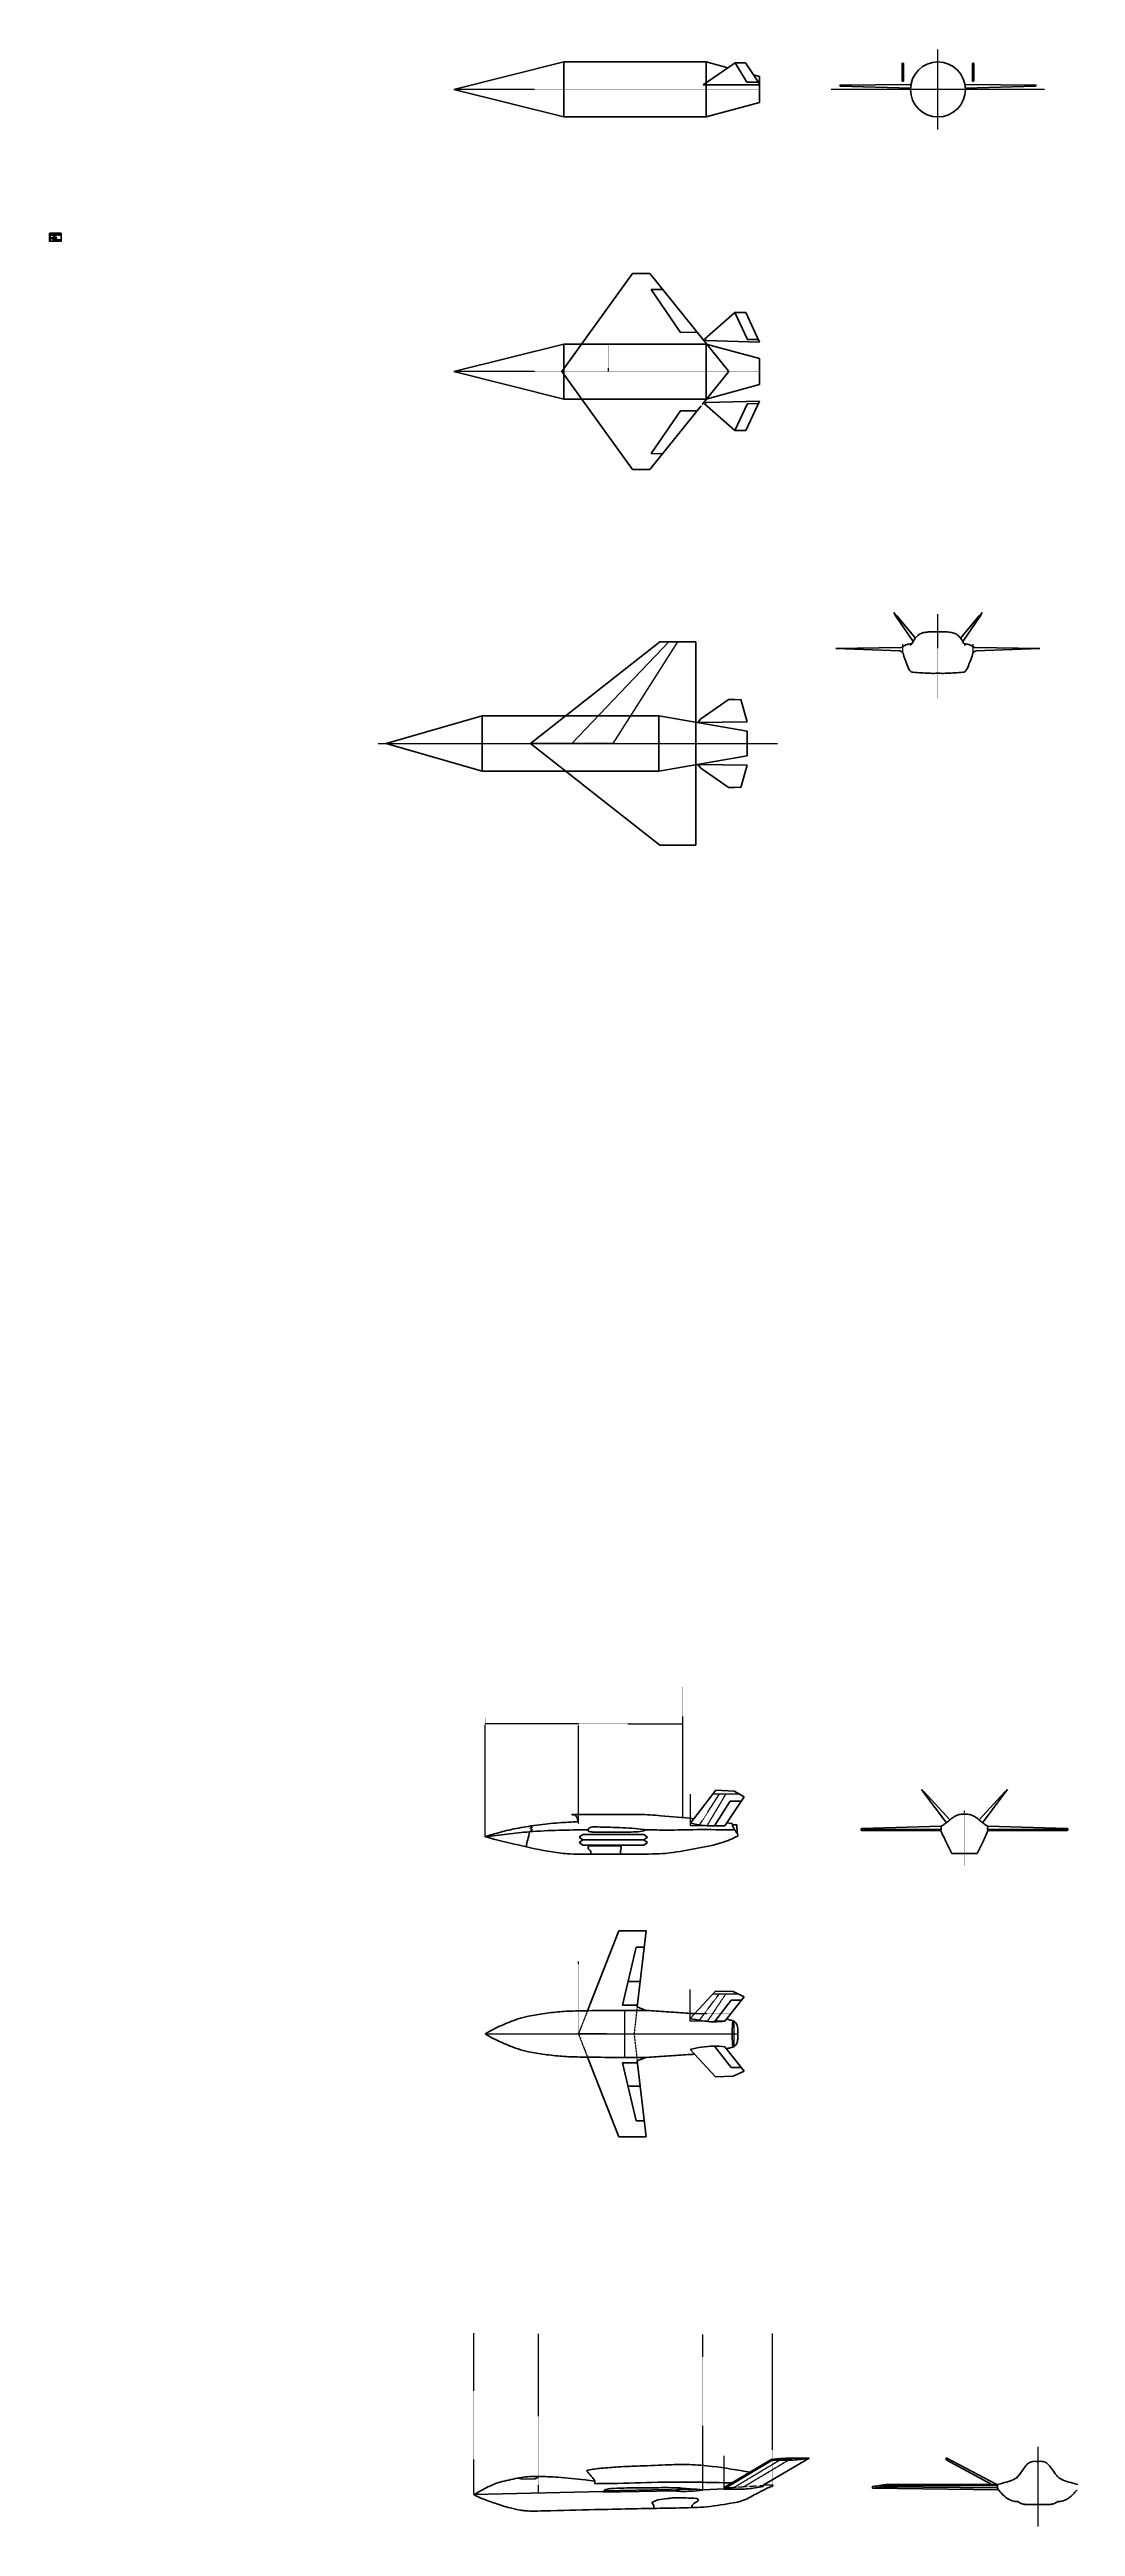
# Model space of a CAD drawing. Header units: millimetres. Extents: x -985956116104 to 1932156, y -552630487266 to 633586.
# Drawn here: x 24294 to 61228, y -126048 to -36870 of the extents above; entities that cross this region are included whole.
import ezdxf
from ezdxf.enums import TextEntityAlignment as Align

# ---------------------------------------------------------------- set-up
doc = ezdxf.new("R2010")
doc.units = ezdxf.units.MM
doc.linetypes.add('CENTER', pattern=[2, 1.25, -0.25, 0.25, -0.25])
doc.linetypes.add('DASHED', pattern=[0.75, 0.5, -0.25])
for name, color, linetype, lineweight in [('_axes (Оси)', 6, 'CENTER', 30), ('_basic (Основной)', 4, 'Continuous', 60), ('_contour (Тонкий)', 7, 'Continuous', 30), ('_invisible (Невидимый)', 1, 'DASHED', 30), ('_remote (Тонкий)', 9, 'Continuous', 30), ('_text (Надписи)', 2, 'Continuous', 30)]:
    doc.layers.add(name, color=color, linetype=linetype, lineweight=lineweight)
doc.styles.add('ESKD', font='eskd.shx', dxfattribs={"oblique": 15, "height": 5})

msp = doc.modelspace()

# ---------------------------------------------------------------- linework, layer by layer
at = {"layer": '_axes (Оси)', "transparency": 33554687}
for p, q in [((56277.082, -39743.626), (56277.082, -36870.034)), ((49848.755, -38306.83), (38848.676, -38306.83)), ((60115.726, -38306.83), (52438.438, -38306.83)), ((24323.767, -43547.437), (24543.894, -43547.437)), ((24323.767, -43665.055), (24543.768, -43665.055)), ((24629.265, -43565.811), (24629.265, -43508.339)), ((45370.939, -47474.304), (43446.279, -47474.304)), ((44408.609, -47474.304), (44408.609, -48464.304)), ((49848.755, -48464.304), (38848.676, -48464.304)), ((56277.082, -60240.82), (56277.082, -57201.162)), ((36124.394, -61855.019), (50497.765, -61855.019)), ((57232.197, -102247.041), (57232.197, -100287.173)), ((39976.474, -108315.34), (49076.474, -108315.34)), ((59868.286, -123178.759), (59868.286, -126048.245))]:
    msp.add_line(p, q, dxfattribs=at)
at = {"layer": '_basic (Основной)', "transparency": 33554687}
for p, q in [((38848.676, -38306.83), (42809.407, -37316.83)), ((42809.407, -37316.83), (42809.407, -39296.83)), ((42809.407, -37316.83), (47932.472, -37316.83)), ((48977.773, -37344.327), (47830.19, -38136.52)), ((47932.472, -37316.83), (47932.472, -39296.83)), ((47932.472, -37316.83), (48711.984, -37527.805)), ((49350.931, -37344.327), (48977.773, -37344.327)), ((49399.412, -38043.296), (48977.773, -37344.327)), ((49855.028, -38108.681), (49350.931, -37344.327)), ((54990.773, -37386.117), (55015.001, -37343.169)), ((54990.773, -38012.318), (54990.773, -37386.117)), ((55037.227, -37385.813), (55015.001, -37343.169)), ((55037.227, -38012.318), (55037.227, -37385.813)), ((57516.937, -37385.813), (57539.163, -37343.169)), ((57516.937, -38012.318), (57516.937, -37385.813)), ((57563.392, -37386.117), (57539.163, -37343.169)), ((57563.392, -38012.318), (57563.392, -37386.117)), ((38848.676, -38306.83), (42809.407, -39296.83)), ((47830.19, -38136.52), (49868.244, -38138.643)), ((49811.906, -38043.296), (49399.412, -38043.296)), ((49637.058, -37778.177), (49848.755, -37835.473)), ((49848.755, -37835.473), (49848.755, -38778.187)), ((55303.051, -38129.735), (52741.31, -38158.649)), ((52741.31, -38158.649), (52761.693, -38193.818)), ((52761.693, -38193.818), (55288.03, -38263.522)), ((54990.773, -38012.318), (55037.227, -38012.318)), ((57251.881, -38134.007), (59812.854, -38158.649)), ((59792.471, -38193.818), (57266.091, -38262.538)), ((57563.392, -38012.318), (57516.937, -38012.318)), ((59812.854, -38158.649), (59792.471, -38193.818)), ((47932.472, -39296.83), (49848.755, -38778.187)), ((42809.407, -39296.83), (47932.472, -39296.83)), ((24301.885, -43486.349), (24313.885, -43486.349)), ((24301.885, -43606.349), (24301.885, -43486.349)), ((24301.885, -43546.349), (24313.885, -43546.349)), ((24301.885, -43606.349), (24313.885, -43606.349)), ((24313.885, -43628.349), (24301.885, -43628.349)), ((24301.885, -43773.349), (24301.885, -43628.349)), ((24301.885, -43663.349), (24313.885, -43663.349)), ((24313.885, -43688.349), (24301.885, -43688.349)), ((24306.885, -43628.349), (24306.885, -43773.349)), ((24307.885, -43486.349), (24307.885, -43606.349)), ((24313.885, -43773.349), (24313.885, -43486.349)), ((24313.885, -43486.349), (24708.885, -43486.349)), ((24313.885, -43500.349), (24383.885, -43500.349)), ((24357.662, -43655.222), (24357.774, -43659.609)), ((24357.662, -43674.889), (24357.774, -43670.501)), ((24357.685, -43535.011), (24357.836, -43539.982)), ((24367.529, -43546.483), (24364.688, -43549.745)), ((24367.553, -43552.986), (24364.688, -43549.745)), ((24384.551, -43546.357), (24367.529, -43546.483)), ((24384.575, -43552.986), (24367.553, -43552.986)), ((24383.885, -43500.349), (24383.885, -43486.349)), ((24384.551, -43546.357), (24387.168, -43549.661)), ((24384.575, -43552.986), (24387.168, -43549.661)), ((24396.438, -43642.591), (24399.212, -43648.218)), ((24396.438, -43687.52), (24399.212, -43681.893)), ((24398.949, -43540.485), (24396.603, -43543.452)), ((24396.603, -43543.452), (24405.096, -43556.487)), ((24417.96, -43544.207), (24396.603, -43543.452)), ((24400.162, -43527.453), (24401.436, -43526.672)), ((24401.475, -43527.971), (24400.162, -43527.453)), ((24402.343, -43658.763), (24400.382, -43659.89)), ((24402.343, -43661.016), (24400.382, -43659.89)), ((24402.343, -43661.016), (24400.382, -43662.143)), ((24402.343, -43663.27), (24400.382, -43662.143)), ((24402.343, -43663.27), (24400.382, -43664.396)), ((24401.529, -43665.055), (24400.382, -43664.396)), ((24401.529, -43665.055), (24400.382, -43665.715)), ((24402.343, -43666.841), (24400.382, -43665.715)), ((24402.343, -43666.841), (24400.382, -43667.968)), ((24402.343, -43669.094), (24400.382, -43667.968)), ((24402.343, -43669.094), (24400.382, -43670.221)), ((24402.343, -43671.348), (24400.382, -43670.221)), ((24423.538, -43658.763), (24402.343, -43658.763)), ((24423.538, -43671.348), (24402.343, -43671.348)), ((24417.541, -43639.994), (24501.877, -43640.389)), ((24417.541, -43690.116), (24501.877, -43689.722)), ((24420.643, -43638.424), (24452.311, -43594.493)), ((24420.643, -43691.687), (24452.311, -43735.618)), ((24425.225, -43526.594), (24423.059, -43526.001)), ((24423.169, -43527.181), (24425.225, -43526.594)), ((24423.538, -43658.763), (24425.499, -43659.89)), ((24423.538, -43661.016), (24425.499, -43659.89)), ((24423.538, -43661.016), (24425.499, -43662.143)), ((24423.538, -43663.27), (24425.499, -43662.143)), ((24423.538, -43663.27), (24425.499, -43664.396)), ((24423.538, -43666.841), (24425.499, -43665.715)), ((24423.538, -43666.841), (24425.499, -43667.968)), ((24423.538, -43669.094), (24425.499, -43667.968)), ((24423.538, -43669.094), (24425.499, -43670.221)), ((24423.538, -43671.348), (24425.499, -43670.221)), ((24424.352, -43665.055), (24425.499, -43664.396)), ((24424.352, -43665.055), (24425.499, -43665.715)), ((24452.311, -43594.493), (24464.952, -43594.493)), ((24464.952, -43594.493), (24501.877, -43640.389)), ((24464.952, -43735.618), (24501.877, -43689.722)), ((24465.898, -43606.021), (24474.142, -43605.916)), ((24486.948, -43636.828), (24465.898, -43606.021)), ((24486.948, -43693.283), (24465.898, -43724.089)), ((24481.559, -43665.055), (24483.294, -43663.07)), ((24481.559, -43665.055), (24483.294, -43667.041)), ((24481.561, -43657.378), (24483.294, -43655.481)), ((24481.561, -43657.378), (24483.294, -43659.276)), ((24481.561, -43661.173), (24483.294, -43659.276)), ((24481.561, -43661.173), (24483.294, -43663.07)), ((24481.561, -43668.938), (24483.294, -43667.041)), ((24481.561, -43668.938), (24483.294, -43670.835)), ((24481.561, -43672.733), (24483.294, -43670.835)), ((24481.561, -43672.733), (24483.294, -43674.63)), ((24481.577, -43529.115), (24483.147, -43528.048)), ((24483.044, -43530.385), (24481.577, -43529.115)), ((24483.147, -43528.048), (24481.602, -43527.176)), ((24504.381, -43655.481), (24483.294, -43655.481)), ((24504.381, -43674.63), (24483.294, -43674.63)), ((24486.948, -43636.828), (24498.907, -43636.697)), ((24486.948, -43693.283), (24498.907, -43693.414)), ((24493.838, -43655.481), (24493.838, -43665.055)), ((24493.838, -43674.63), (24493.838, -43665.055)), ((24526.349, -43528.187), (24503.397, -43544.031)), ((24503.397, -43544.031), (24544.158, -43544.074)), ((24504.076, -43533.214), (24506.026, -43532.417)), ((24504.254, -43641.774), (24526.2, -43622.608)), ((24504.254, -43688.336), (24526.2, -43707.503)), ((24504.345, -43530.778), (24505.487, -43530.338)), ((24506.026, -43532.417), (24504.345, -43530.778)), ((24506.114, -43657.378), (24504.381, -43655.481)), ((24506.114, -43657.378), (24504.381, -43659.276)), ((24506.114, -43661.173), (24504.381, -43659.276)), ((24506.114, -43661.173), (24504.381, -43663.07)), ((24506.116, -43665.055), (24504.381, -43663.07)), ((24506.116, -43665.055), (24504.381, -43667.041)), ((24506.114, -43668.938), (24504.381, -43667.041)), ((24506.114, -43668.938), (24504.381, -43670.835)), ((24506.114, -43672.733), (24504.381, -43670.835)), ((24506.114, -43672.733), (24504.381, -43674.63)), ((24505.443, -43642.693), (24543.768, -43643.832)), ((24505.443, -43687.418), (24543.768, -43686.279)), ((24519.672, -43655.628), (24514.963, -43665.055)), ((24519.672, -43674.483), (24514.963, -43665.055)), ((24543.768, -43655.628), (24519.672, -43655.628)), ((24543.768, -43674.483), (24519.672, -43674.483)), ((24526.2, -43622.608), (24533.909, -43622.608)), ((24526.2, -43622.608), (24535.283, -43642.05)), ((24526.2, -43707.503), (24535.283, -43688.061)), ((24533.812, -43528.187), (24526.349, -43528.187)), ((24534.782, -43542.167), (24526.349, -43528.187)), ((24543.894, -43543.474), (24533.812, -43528.187)), ((24533.909, -43622.608), (24543.768, -43643.832)), ((24533.909, -43707.503), (24543.768, -43686.279)), ((24543.031, -43542.167), (24534.782, -43542.167)), ((24535.283, -43642.05), (24542.869, -43641.896)), ((24535.283, -43688.061), (24542.869, -43688.215)), ((24543.768, -43655.628), (24539.516, -43665.055)), ((24543.768, -43674.483), (24539.516, -43665.055)), ((24543.031, -43542.167), (24543.031, -43542.167)), ((24543.768, -43643.832), (24543.768, -43655.628)), ((24543.768, -43686.279), (24543.768, -43674.483)), ((24604.148, -43540.422), (24558.55, -43540.937)), ((24558.957, -43541.641), (24602.759, -43542.867)), ((24586.915, -43524.279), (24587.543, -43525.271)), ((24586.915, -43524.279), (24588.095, -43524.813)), ((24587.543, -43525.271), (24603.539, -43538.011)), ((24588.095, -43524.813), (24605.7, -43537.351)), ((24604.148, -43540.422), (24602.759, -43542.867)), ((24604.697, -43540.02), (24604.148, -43540.422)), ((24606.866, -43540.02), (24604.697, -43540.02)), ((24606.866, -43540.02), (24612.122, -43537.164)), ((24606.866, -43540.02), (24611.008, -43552.002)), ((24611.008, -43552.002), (24609.843, -43553.29)), ((24611.008, -43552.002), (24614.817, -43552.309)), ((24611.981, -43554.231), (24629.265, -43554.231)), ((24612.122, -43537.164), (24615.227, -43552.272)), ((24646.55, -43554.231), (24629.265, -43554.231)), ((24646.408, -43537.164), (24643.303, -43552.272)), ((24647.522, -43552.002), (24643.713, -43552.309)), ((24651.664, -43540.02), (24646.408, -43537.164)), ((24651.664, -43540.02), (24647.522, -43552.002)), ((24647.522, -43552.002), (24648.687, -43553.29)), ((24651.664, -43540.02), (24653.833, -43540.02)), ((24670.435, -43524.813), (24652.83, -43537.351)), ((24653.833, -43540.02), (24654.382, -43540.422)), ((24654.382, -43540.422), (24699.981, -43540.937)), ((24654.382, -43540.422), (24655.771, -43542.867)), ((24670.988, -43525.271), (24654.991, -43538.011)), ((24699.573, -43541.641), (24655.771, -43542.867)), ((24671.615, -43524.279), (24670.435, -43524.813)), ((24671.615, -43524.279), (24670.988, -43525.271)), ((24708.885, -43486.349), (24708.885, -43773.349)), ((24301.885, -43713.349), (24313.885, -43713.349)), ((24313.885, -43748.349), (24301.885, -43748.349)), ((24301.885, -43773.349), (24313.885, -43773.349)), ((24708.885, -43773.349), (24313.885, -43773.349)), ((24452.311, -43735.618), (24464.952, -43735.618)), ((24465.898, -43724.089), (24474.142, -43724.195)), ((24526.2, -43707.503), (24533.909, -43707.503)), ((24588.885, -43773.349), (24588.885, -43718.349)), ((43692.506, -47132.725), (45275.89, -44936.175)), ((45275.89, -44936.175), (45907.941, -44936.175)), ((45591.915, -44936.175), (45275.89, -44936.175)), ((45907.941, -44936.175), (47754.19, -47230.983)), ((45955.243, -45512.608), (46367.46, -45507.337)), ((47007.754, -47052.94), (45955.243, -45512.608)), ((47873.059, -47300.254), (48970.343, -46341.939)), ((48970.343, -46341.939), (49355.807, -46341.939)), ((48970.343, -46341.939), (49424.505, -47314.043)), ((49163.075, -46341.939), (48970.343, -46341.939)), ((49355.807, -46341.939), (49848.755, -47403.111)), ((43692.506, -47132.725), (42732.638, -48464.304)), ((47007.754, -47052.94), (47605.671, -47046.38)), ((47754.19, -47230.983), (48746.437, -48464.304)), ((38848.676, -48464.304), (42809.407, -47474.304)), ((42809.407, -47474.304), (42809.407, -49454.304)), ((42809.407, -47474.304), (47932.472, -47474.304)), ((47873.059, -47300.254), (47932.472, -47346.16)), ((49848.755, -47403.111), (47932.472, -47346.16)), ((47932.472, -47474.304), (47932.472, -49454.304)), ((47932.472, -47474.304), (49848.755, -47992.947)), ((49424.505, -47314.043), (49803.798, -47306.332)), ((49848.755, -47992.947), (49848.755, -48935.661)), ((38848.676, -48464.304), (42809.407, -49454.304)), ((42732.638, -48464.304), (43692.506, -49795.882)), ((47791.652, -49653.867), (48746.437, -48464.304)), ((47932.472, -49454.304), (49848.755, -48935.661)), ((42809.407, -49454.304), (47932.472, -49454.304)), ((43692.506, -49795.882), (45275.89, -51992.433)), ((45907.941, -51992.433), (47754.19, -49697.624)), ((47007.754, -49875.668), (45955.243, -51416)), ((47007.754, -49875.668), (47605.671, -49882.227)), ((47873.059, -49628.354), (47932.472, -49582.447)), ((47873.059, -49628.354), (48970.343, -50586.669)), ((49848.755, -49525.497), (47932.472, -49582.447)), ((48970.343, -50586.669), (49424.505, -49614.565)), ((49355.807, -50586.669), (49848.755, -49525.497)), ((49424.505, -49614.565), (49803.798, -49622.276)), ((48970.343, -50586.669), (49355.807, -50586.669)), ((45955.243, -51416), (46367.46, -51421.271)), ((45275.89, -51992.433), (45907.941, -51992.433)), ((54688.715, -57140.921), (54761.81, -57268.747)), ((54688.715, -57140.921), (54798.412, -57252.945)), ((54761.81, -57268.747), (55380.772, -58188.762)), ((54798.412, -57252.945), (55464.997, -58062.941)), ((57755.752, -57252.945), (57089.167, -58062.941)), ((57792.354, -57268.747), (57173.392, -58188.762)), ((57865.449, -57140.921), (57755.752, -57252.945)), ((57865.449, -57140.921), (57792.354, -57268.747)), ((44077.134, -59913.343), (46268.789, -58192.267)), ((46268.789, -58192.267), (47564.509, -58192.267)), ((46916.649, -58192.267), (46268.789, -58192.267)), ((47564.509, -58192.267), (47557.507, -60957.632)), ((54935.349, -58403.706), (52603.006, -58437.066)), ((52603.006, -58437.066), (54913.877, -58513.082)), ((57618.816, -58403.706), (59951.158, -58437.066)), ((59951.158, -58437.066), (57640.288, -58513.082)), ((44077.134, -59913.343), (41604.562, -61855.019)), ((47742.402, -60967.717), (48724.213, -60281.188)), ((48952.121, -60275.863), (48724.089, -60275.863)), ((48724.213, -60281.188), (49180.03, -60270.537)), ((49180.03, -60270.537), (49412.115, -61071.741)), ((36411.385, -61855.019), (39866.398, -60860.019)), ((39866.398, -60860.019), (39866.398, -62850.019)), ((39866.398, -60860.019), (46226.258, -60860.019)), ((46226.258, -60860.019), (46226.258, -62850.019)), ((46226.258, -60860.019), (49411.456, -61413.178)), ((47557.507, -60957.632), (47557.507, -62752.406)), ((47742.402, -60967.717), (47632.135, -61101.718)), ((49412.115, -61071.741), (47632.135, -61101.718)), ((48522.125, -61086.729), (47632.135, -61101.718)), ((49411.456, -61413.178), (49411.456, -61855.019)), ((36411.385, -61855.019), (39866.398, -62850.019)), ((41604.562, -61855.019), (44077.134, -63796.695)), ((46226.258, -62850.019), (49411.456, -62296.861)), ((49411.456, -62296.861), (49411.456, -61855.019)), ((39866.398, -62850.019), (46226.258, -62850.019)), ((47564.509, -65517.771), (47557.507, -62752.406)), ((49412.115, -62638.297), (47632.135, -62608.321)), ((48522.125, -62623.309), (47632.135, -62608.321)), ((47742.402, -62742.321), (47632.135, -62608.321)), ((47742.402, -62742.321), (48724.213, -63428.851)), ((49180.03, -63439.501), (49412.115, -62638.297)), ((44077.134, -63796.695), (46268.789, -65517.771)), ((48952.121, -63434.176), (48724.089, -63434.176)), ((48724.213, -63428.851), (49180.03, -63439.501)), ((46268.789, -65517.771), (47564.509, -65517.771)), ((47367.465, -100730.123), (48279.822, -99537.328)), ((48279.822, -99537.328), (48939.615, -99575.31)), ((49295.625, -99784.367), (48601.957, -100818.645)), ((48939.615, -99575.31), (49295.625, -99784.367)), ((55685.606, -99512.511), (55774.199, -99639.909)), ((55685.606, -99512.511), (55796.009, -99614.572)), ((55774.199, -99639.909), (56583.918, -100710.282)), ((55796.009, -99614.572), (56702.503, -100611.375)), ((58668.384, -99614.572), (57761.891, -100611.375)), ((58690.195, -99639.909), (57880.475, -100710.282)), ((58778.787, -99512.511), (58668.384, -99614.572)), ((58778.787, -99512.511), (58690.195, -99639.909)), ((48230.542, -100828.185), (48797.963, -99939.658)), ((48873.533, -100734.601), (48670.487, -100716.465)), ((48797.963, -99939.658), (49191.475, -99939.658)), ((43497.612, -101133.266), (43364.614, -101229.317)), ((43497.612, -101325.369), (43364.614, -101229.317)), ((43497.612, -101325.369), (43364.614, -101421.42)), ((43497.612, -101517.472), (43364.614, -101421.42)), ((43497.612, -101133.266), (45685.487, -101133.266)), ((43497.612, -101325.369), (45685.487, -101325.369)), ((43497.612, -101517.472), (45685.487, -101517.472)), ((43773.623, -101545.033), (44801.354, -101545.033)), ((45685.487, -101133.266), (45818.485, -101229.317)), ((45685.487, -101325.369), (45818.485, -101229.317)), ((45685.487, -101325.369), (45818.485, -101421.42)), ((45685.487, -101517.472), (45818.485, -101421.42)), ((49042.25, -100785.133), (48873.948, -100781.466)), ((49042.25, -100785.133), (49043.202, -101087.561)), ((56389.1, -100943.785), (53507.209, -100954.248)), ((56397.185, -100835.685), (53536.933, -100917.474)), ((53537.06, -100990.382), (56386.831, -101001.846)), ((56397.577, -100943.754), (56386.831, -101001.846)), ((56397.185, -100835.685), (56397.577, -100943.754)), ((58067.209, -100835.685), (58066.816, -100943.754)), ((58066.816, -100943.754), (58077.563, -101001.846)), ((58067.209, -100835.685), (60927.46, -100917.474)), ((58075.293, -100943.785), (60957.184, -100954.248)), ((60927.333, -100990.382), (58077.563, -101001.846)), ((56779.279, -101817.014), (57232.197, -101817.014)), ((57685.115, -101817.014), (57232.197, -101817.014)), ((44791.745, -104606.561), (43660.89, -107479.431)), ((44791.745, -104606.561), (45775.01, -104606.561)), ((45410.677, -105189.329), (44923.457, -107277.773)), ((45705.952, -105189.329), (45410.677, -105189.329)), ((45775.01, -104606.561), (45450.981, -107340.977)), ((45120.919, -106431.361), (45558.771, -106431.361)), ((47353.176, -107757.318), (48266.574, -106770.6)), ((48266.574, -106770.6), (48899.518, -106793.6)), ((49303.975, -106975.141), (48604.651, -107854.554)), ((48899.518, -106793.6), (49303.975, -106975.141)), ((44923.457, -107277.773), (45458.152, -107280.462)), ((45450.981, -107340.977), (45756.179, -107471.115)), ((48231.804, -107879.135), (48827.659, -107102.909)), ((48827.659, -107102.909), (49202.372, -107102.909)), ((48231.804, -108751.544), (48827.659, -109527.771)), ((49303.975, -109655.538), (48604.651, -108776.125)), ((44791.745, -112024.119), (43660.89, -109151.249)), ((44923.457, -109352.907), (45458.152, -109350.218)), ((45410.677, -111441.35), (44923.457, -109352.907)), ((45450.981, -109289.703), (45756.179, -109159.564)), ((45775.01, -112024.119), (45450.981, -109289.703)), ((47353.176, -108873.362), (48266.574, -109860.08)), ((48827.659, -109527.771), (49202.372, -109527.771)), ((48899.518, -109837.08), (49303.975, -109655.538)), ((45120.919, -110199.319), (45558.771, -110199.319)), ((48266.574, -109860.08), (48899.518, -109837.08)), ((45705.952, -111441.35), (45410.677, -111441.35)), ((44791.745, -112024.119), (45775.01, -112024.119)), ((50306.299, -123659.011), (48584.444, -124699.014)), ((48584.746, -124643.269), (50293.452, -123630.892)), ((51639.061, -123595.345), (49988.371, -124557.029)), ((50306.299, -123659.011), (50290.63, -123632.564)), ((56572.014, -123572.377), (58398.697, -124538.07)), ((56572.014, -123572.377), (56572.014, -123645.449)), ((56572.014, -123645.449), (58218.672, -124538.219)), ((39563.815, -124903.137), (44224.627, -124795.321)), ((41163.728, -124303.571), (41306.382, -124339.88)), ((41306.382, -124339.88), (41777.71, -124328.977)), ((41777.71, -124328.977), (41920.13, -124248.985)), ((44234.618, -124817.341), (44224.627, -124795.321)), ((44234.618, -124817.341), (46800.057, -124766.639)), ((44247.943, -124767.36), (46569.976, -124711.793)), ((46569.976, -124711.793), (46795.84, -124736.178)), ((46795.84, -124736.178), (46800.057, -124766.639)), ((47816.073, -124726.764), (47068.923, -124667.141)), ((47816.073, -124726.764), (48584.444, -124699.014)), ((47816.073, -124726.764), (47816.468, -124743.845)), ((48584.746, -124643.269), (48584.444, -124699.014)), ((50320.299, -124549.351), (49988.371, -124557.029)), ((49988.371, -124557.029), (49989.491, -124605.444)), ((54415.91, -124541.367), (53918.15, -124614.321)), ((54405.277, -124576.049), (53918.15, -124614.321)), ((53918.15, -124614.321), (53918.15, -124664.063)), ((54412.593, -124624.271), (53918.15, -124664.063)), ((58448.257, -124728.616), (53918.15, -124664.063)), ((58421.225, -124577.845), (54405.277, -124576.049)), ((58421.225, -124654.115), (54412.593, -124624.271)), ((58421.225, -124538.051), (54415.91, -124541.367)), ((58421.225, -124577.845), (58420.657, -124654.111)), ((58421.225, -124577.845), (58421.192, -124538.051)), ((58448.257, -124728.616), (58421.225, -124654.115)), ((46197.769, -125088.245), (45977.838, -125182.246)), ((45977.838, -125182.246), (46051.268, -125296.952)), ((46051.268, -125296.952), (46053.047, -125398.721)), ((47411.041, -125290.304), (47440.471, -125368.515))]:
    msp.add_line(p, q, dxfattribs=at)
at = {"layer": '_basic (Основной)', "linetype": 'Continuous', "transparency": 33554687}
for p, q in [((24523.885, -43718.349), (24708.885, -43718.349)), ((24523.885, -43773.349), (24523.885, -43718.349)), ((24588.885, -43738.349), (24523.885, -43738.349)), ((24523.885, -43743.349), (24588.885, -43743.349)), ((24530.885, -43743.349), (24530.885, -43718.349)), ((24540.885, -43718.349), (24540.885, -43773.349)), ((24563.885, -43773.349), (24563.885, -43718.349)), ((24578.885, -43718.349), (24578.885, -43773.349)), ((24708.885, -43733.349), (24588.885, -43733.349)), ((24588.885, -43758.349), (24708.885, -43758.349)), ((24658.885, -43733.349), (24658.885, -43773.349)), ((24658.885, -43738.349), (24708.885, -43738.349)), ((24708.885, -43753.349), (24658.885, -43753.349)), ((24673.885, -43733.349), (24673.885, -43753.349)), ((24678.885, -43758.349), (24678.885, -43753.349)), ((24690.885, -43753.349), (24690.885, -43733.349))]:
    msp.add_line(p, q, dxfattribs=at)
at = {"layer": '_basic (Основной)', "transparency": 33554687}
msp.add_circle((56277.082, -38306.83), 990, dxfattribs=at)
for points in [[(24323.767, -43547.437), (24329.612, -43543.855), (24345.59, -43536.455), (24362.355, -43531.612), (24377.173, -43528.767), (24398.606, -43526.819), (24430.578, -43525.958), (24458.537, -43526.368), (24481.431, -43527.163), (24506.689, -43530.552), (24514.172, -43532.46), (24517.796, -43534.251)], [(24323.767, -43547.437), (24330.224, -43546.849), (24342.82, -43545.441), (24365.074, -43542.425), (24382.106, -43540.773), (24390.758, -43540.25), (24398.949, -43540.485)], [(24323.767, -43547.437), (24327.415, -43549.064), (24334.789, -43551.369), (24344.182, -43553.386), (24355.716, -43554.662), (24374.349, -43555.695), (24405.096, -43556.487)], [(24323.767, -43665.055), (24336.577, -43659.561), (24357.597, -43653.446), (24372.442, -43650.516), (24388.869, -43648.739), (24399.363, -43648.213), (24402.981, -43648.115)], [(24323.767, -43665.055), (24336.577, -43670.55), (24357.597, -43676.664), (24372.442, -43679.595), (24388.869, -43681.371), (24399.363, -43681.897), (24402.981, -43681.996)], [(24357.662, -43655.222), (24354.093, -43656.037), (24349.556, -43657.26), (24344.406, -43658.686), (24339.155, -43660.317), (24334.515, -43661.896), (24330.641, -43663.679), (24329.785, -43664.196), (24329.509, -43664.472), (24329.333, -43665.055)], [(24357.662, -43674.889), (24354.093, -43674.074), (24349.556, -43672.851), (24344.406, -43671.425), (24339.155, -43669.794), (24334.515, -43668.215), (24330.641, -43666.432), (24329.785, -43665.915), (24329.509, -43665.639), (24329.333, -43665.055)], [(24357.836, -43539.982), (24353.577, -43540.79), (24343.593, -43542.27), (24336.129, -43543.466), (24330.861, -43543.843), (24329.87, -43543.706)], [(24357.774, -43659.609), (24356.142, -43660.052), (24354.006, -43660.656), (24351.991, -43661.2), (24349.714, -43661.865), (24347.658, -43662.489), (24346.349, -43662.871), (24346.006, -43663.053), (24345.744, -43663.475), (24345.563, -43664.281), (24345.563, -43665.055)], [(24357.774, -43670.501), (24356.142, -43670.058), (24354.006, -43669.454), (24351.991, -43668.911), (24349.714, -43668.246), (24347.658, -43667.622), (24346.349, -43667.239), (24346.006, -43667.058), (24345.744, -43666.635), (24345.563, -43665.83), (24345.563, -43665.055)], [(24357.685, -43535.011), (24355.27, -43535.156), (24352.656, -43535.534), (24349.034, -43536.006), (24346.155, -43536.253)], [(24396.438, -43642.591), (24397.921, -43641.718), (24399.068, -43641.426), (24404.392, -43640.967), (24409.107, -43640.655), (24414.51, -43640.384), (24416.325, -43640.196), (24418.703, -43639.633), (24420.643, -43638.424)], [(24396.438, -43687.52), (24397.921, -43688.393), (24399.068, -43688.684), (24404.392, -43689.144), (24409.107, -43689.456), (24414.51, -43689.727), (24416.325, -43689.915), (24418.703, -43690.478), (24420.643, -43691.687)], [(24398.949, -43540.485), (24408.605, -43539.201), (24436.501, -43538.071), (24458.32, -43538.033), (24486.26, -43539.076), (24500.585, -43540.959), (24506.224, -43542.08)], [(24423.169, -43527.181), (24416.327, -43527.216), (24409.073, -43527.49), (24401.475, -43527.971)], [(24405.096, -43556.487), (24407.435, -43556.837), (24415.541, -43557.665), (24423.544, -43558.001), (24439.555, -43557.769), (24459.664, -43557.407), (24478.993, -43557.148)], [(24417.96, -43544.207), (24418.966, -43543.788), (24419.95, -43543.678), (24421.761, -43543.696), (24425.238, -43543.696), (24428.482, -43543.696), (24432.416, -43543.696), (24435.965, -43543.696), (24439.149, -43543.696), (24445.063, -43543.696), (24448.064, -43543.696), (24450.516, -43543.696), (24451.984, -43543.696), (24454.125, -43543.696), (24456.229, -43543.696), (24458.937, -43543.696), (24462.163, -43543.696), (24464.87, -43543.696), (24469.098, -43543.696), (24473.091, -43543.696), (24478.259, -43543.696), (24483.521, -43543.696), (24489.017, -43543.696), (24495.266, -43543.696), (24500.058, -43543.696), (24503.397, -43544.031)], [(24417.96, -43544.207), (24418.966, -43544.626), (24419.95, -43544.736), (24421.761, -43544.718), (24425.238, -43544.719), (24428.482, -43544.719), (24432.416, -43544.72), (24435.965, -43544.72), (24439.149, -43544.721), (24445.063, -43544.722), (24448.064, -43544.722), (24450.516, -43544.722), (24451.984, -43544.723), (24454.125, -43544.723), (24456.229, -43544.723), (24458.937, -43544.724), (24462.163, -43544.724), (24464.87, -43544.724), (24469.098, -43544.725), (24473.091, -43544.726), (24478.259, -43544.726), (24483.521, -43544.727), (24489.017, -43544.728), (24495.266, -43544.729), (24499.63, -43544.639), (24503.397, -43544.031)], [(24478.993, -43557.148), (24481.529, -43557.031), (24488.849, -43556.12), (24501.646, -43554.011), (24517.884, -43550.338), (24528.025, -43547.914), (24543.811, -43544.582)], [(24504.076, -43533.214), (24495.086, -43532.104), (24483.044, -43530.385)], [(24501.877, -43640.389), (24502.364, -43640.978), (24502.985, -43641.545), (24504.254, -43641.774)], [(24501.877, -43689.722), (24502.364, -43689.133), (24502.985, -43688.566), (24504.254, -43688.336)], [(24504.254, -43641.774), (24504.553, -43642.391), (24505.443, -43642.693)], [(24504.254, -43688.336), (24504.553, -43687.72), (24505.443, -43687.418)], [(24543.811, -43544.582), (24544.055, -43544.399), (24544.153, -43543.991), (24543.894, -43543.474)], [(24558.898, -43540.26), (24558.644, -43540.516), (24558.563, -43541.139), (24558.656, -43541.453), (24558.957, -43541.641)], [(24603.816, -43537.993), (24582.703, -43539.234), (24558.898, -43540.26)], [(24602.759, -43542.867), (24604.065, -43543.206), (24605.609, -43544.604), (24607.3, -43547.704), (24608.754, -43551.225), (24609.437, -43552.604), (24609.801, -43553.229), (24610.208, -43553.694), (24610.716, -43553.984), (24611.981, -43554.231)], [(24629.265, -43522.016), (24627.398, -43522.061), (24625.668, -43522.344), (24622.667, -43523.383), (24619.924, -43525.043), (24616.452, -43527.733), (24613.7, -43530.812), (24612.564, -43532.249), (24611.258, -43533.999), (24610.155, -43535.073), (24607.847, -43536.426), (24606.181, -43537.166), (24603.816, -43537.993)], [(24604.697, -43540.02), (24604.334, -43539.348), (24604.05, -43538.7), (24603.816, -43537.993)], [(24629.265, -43543.901), (24627.188, -43543.478), (24621.156, -43541.789), (24615.7, -43539.14), (24612.396, -43536.414), (24610.676, -43534.618)], [(24612.122, -43537.164), (24611.477, -43536.244), (24610.676, -43534.618)], [(24629.265, -43543.901), (24627.649, -43545.36), (24625.42, -43547.356), (24623.154, -43549.352), (24621.233, -43550.926), (24619.312, -43551.694), (24616.469, -43552.155), (24614.817, -43552.309)], [(24619.213, -43536.273), (24620.891, -43533.675), (24623.784, -43531.119)], [(24629.265, -43540.212), (24627.349, -43540.003), (24624.246, -43539.081), (24621.599, -43537.76), (24619.213, -43536.273)], [(24623.784, -43531.119), (24625.061, -43531.791), (24626.457, -43532.38), (24627.813, -43532.683), (24629.265, -43532.723)], [(24629.265, -43522.016), (24631.132, -43522.061), (24632.862, -43522.344), (24635.863, -43523.383), (24638.606, -43525.043), (24642.079, -43527.733), (24644.831, -43530.812), (24645.966, -43532.249), (24647.272, -43533.999), (24648.375, -43535.073), (24650.683, -43536.426), (24652.349, -43537.166), (24654.714, -43537.993)], [(24634.746, -43531.119), (24633.469, -43531.791), (24632.073, -43532.38), (24630.717, -43532.683), (24629.265, -43532.723)], [(24629.265, -43543.901), (24631.343, -43543.478), (24637.374, -43541.789), (24642.83, -43539.14), (24646.134, -43536.414), (24647.855, -43534.618)], [(24629.265, -43540.212), (24631.181, -43540.003), (24634.285, -43539.081), (24636.931, -43537.76), (24639.317, -43536.273)], [(24629.265, -43543.901), (24630.882, -43545.36), (24633.11, -43547.356), (24635.377, -43549.352), (24637.298, -43550.926), (24639.219, -43551.694), (24642.061, -43552.155), (24643.713, -43552.309)], [(24639.317, -43536.273), (24637.64, -43533.675), (24634.746, -43531.119)], [(24646.408, -43537.164), (24647.053, -43536.244), (24647.855, -43534.618)], [(24655.771, -43542.867), (24654.465, -43543.206), (24652.921, -43544.604), (24651.231, -43547.704), (24649.776, -43551.225), (24649.093, -43552.604), (24648.73, -43553.229), (24648.323, -43553.694), (24647.814, -43553.984), (24646.55, -43554.231)], [(24653.833, -43540.02), (24654.196, -43539.348), (24654.48, -43538.7), (24654.714, -43537.993)], [(24654.714, -43537.993), (24675.827, -43539.234), (24699.632, -43540.26)], [(24699.632, -43540.26), (24699.886, -43540.516), (24699.967, -43541.139), (24699.874, -43541.453), (24699.573, -43541.641)], [(56277.082, -57830.154), (55940.183, -57839.221), (55774.551, -57860.909), (55634.05, -57912.276), (55508.399, -58010.445), (55339.148, -58249.275), (55282.034, -58321.191)], [(56277.082, -57830.154), (56613.981, -57839.221), (56779.613, -57860.909), (56920.114, -57912.276), (57045.765, -58010.445), (57215.016, -58249.275), (57272.13, -58321.191)], [(56277.082, -59328.64), (56199.939, -59328.64), (55951.936, -59327.42), (55672.173, -59310.328), (55382.635, -59292.015), (55313.001, -59274.925), (55269.02, -59230.973), (55159.073, -58997.794), (55021.023, -58605.909), (55014.942, -58585.44), (55004.385, -58566.252), (54982.416, -58549.967), (54879.489, -58511.951)], [(55336.975, -58252.209), (55239.384, -58273.661), (55126.998, -58306.764), (55027.625, -58358.781), (54935.349, -58403.706)], [(56277.082, -59328.64), (56354.225, -59328.64), (56602.228, -59327.42), (56881.991, -59310.328), (57171.53, -59292.015), (57241.163, -59274.925), (57285.144, -59230.973), (57395.091, -58997.794), (57533.142, -58605.909), (57539.222, -58585.44), (57549.78, -58566.252), (57571.748, -58549.967), (57674.676, -58511.951)], [(57217.19, -58252.209), (57314.78, -58273.661), (57427.167, -58306.764), (57526.539, -58358.781), (57618.816, -58403.706)], [(41620.744, -100826.494), (42042.869, -100769.711), (42822.375, -100701.246), (43330.831, -100670.976)], [(43108.44, -100424.477), (43105.637, -100419.771), (43115.044, -100409.698)], [(43108.44, -100424.477), (43216.743, -100441.44), (43287.682, -100536.867), (43335.428, -100738.628)], [(43115.044, -100409.698), (43393.342, -100409.669), (44625.257, -100409.562), (45038.681, -100410.662)], [(45038.681, -100410.662), (45527.753, -100412.535), (46301.112, -100459.076), (47495.344, -100565.314)], [(48601.957, -100818.645), (48197.531, -100827.938), (47600.513, -100774.618), (47367.465, -100730.123)], [(49072.624, -101193.476), (49078.131, -101173.802), (49078.131, -101144.459), (49072.447, -101131.207), (49041.189, -101084.826), (48955.941, -100955.148), (48896.266, -100847.241), (48875.428, -100791.394), (48873.533, -100734.601)], [(57232.197, -100399.07), (57124.702, -100403.132), (57037.318, -100419.378), (56915.388, -100464.055), (56765.008, -100561.532), (56618.691, -100681.347), (56494.729, -100776.793), (56437.828, -100811.316), (56397.185, -100835.685)], [(57232.197, -100399.07), (57339.691, -100403.132), (57427.075, -100419.378), (57549.005, -100464.055), (57699.385, -100561.532), (57845.702, -100681.347), (57969.664, -100776.793), (58026.565, -100811.316), (58067.209, -100835.685)], [(39976.778, -101216.223), (40232.855, -101132.088), (40923.591, -100954.715), (41620.744, -100826.494)], [(39976.778, -101216.223), (40764.102, -101123.13), (41575.483, -101037.42), (43673.462, -100968.365)], [(39976.778, -101216.223), (40290.312, -101298.537), (41459.404, -101578.476), (42706.932, -101806.161), (43024.665, -101836.687), (43537.406, -101846.046), (44886.684, -101843.855), (45997.301, -101836.964), (46486.628, -101813.567), (47495.507, -101649.752), (48513.058, -101425.102), (49072.624, -101193.476)], [(41451.214, -101576.662), (41508.458, -101327.736), (41578.693, -101037.148)], [(41578.693, -101037.148), (41607.847, -101013.089), (41646.938, -100990.767), (41663.811, -100976.291), (41670.393, -100960.632), (41658.755, -100945.148), (41629.665, -100933.05), (41610.08, -100923.8), (41604.495, -100917.103), (41603.379, -100908.174), (41612.313, -100898.129), (41643.587, -100884.736), (41664.808, -100872.458), (41664.837, -100861.073), (41644.938, -100849.402), (41625.717, -100843.439), (41617.478, -100840.11), (41615.308, -100827.424)], [(43783.057, -101845.296), (43779.909, -101749.181), (43726.479, -101680.085), (43698.193, -101661.24), (43682.478, -101640.825), (43701.477, -101562.301), (43773.623, -101545.033)], [(43673.462, -100968.365), (43703.138, -100917.38), (43785.403, -100873.957), (44020.405, -100861.45), (44927.359, -100889.382), (45790.825, -100967.018)], [(43673.462, -100968.365), (43682.484, -100996.393), (43757.136, -101035.074), (43881.556, -101047.508), (44532.684, -101051.652), (45228.696, -101047.587), (45552.186, -101022.721), (45790.825, -100967.018)], [(44801.354, -101545.033), (44804.931, -101545.146), (44816.772, -101546.506), (44870.196, -101586.695), (44877.867, -101638.516), (44866.646, -101669.1), (44853.383, -101717.014), (44849.08, -101843.841)], [(45790.825, -100967.018), (46519.797, -100975.303), (47591.105, -100960.994), (48965.182, -100970.387)], [(53536.933, -100917.474), (53507.209, -100955.665), (53537.06, -100990.382)], [(56779.279, -101817.014), (56583.507, -101435.174), (56386.831, -101001.846)], [(57685.115, -101817.014), (57880.886, -101435.174), (58077.563, -101001.846)], [(60927.46, -100917.474), (60957.184, -100955.665), (60927.333, -100990.382)], [(39976.474, -108315.34), (40269.446, -108150.145), (40574.026, -108007.716), (40980.129, -107839.924), (41347.186, -107720.909), (41542.429, -107674.083)], [(41542.429, -107674.083), (42118.963, -107578.348), (42743.738, -107510.06), (43386.952, -107484.54), (45791.707, -107471.197)], [(45791.707, -107471.197), (46134.091, -107493.342), (46852.869, -107542.406), (47530.405, -107585.581)], [(48604.651, -107854.554), (48199.25, -107879.231), (47353.176, -107757.318)], [(48928.466, -107852.573), (48802.24, -107814.862), (48662.933, -107781.263)], [(48928.466, -107852.573), (48894.239, -107889.268), (48877.476, -107981.393), (48875.382, -108075.612), (48875.382, -108315.34)], [(48928.466, -107852.573), (48980.494, -107894.56), (49057.72, -108046.29), (49076.914, -108209.624), (49077.353, -108315.34)], [(39976.474, -108315.34), (40269.446, -108480.534), (40574.026, -108622.963), (40980.129, -108790.755), (41347.186, -108909.771), (41542.429, -108956.597)], [(48604.651, -108776.125), (48199.25, -108751.448), (47353.176, -108873.362)], [(48928.466, -108778.106), (48802.24, -108815.818), (48662.933, -108849.417)], [(48928.466, -108778.106), (48894.239, -108741.412), (48877.476, -108649.287), (48875.382, -108555.068), (48875.382, -108315.34)], [(48928.466, -108778.106), (48980.494, -108736.119), (49057.72, -108584.39), (49076.914, -108421.056), (49077.353, -108315.34)], [(41542.429, -108956.597), (42118.963, -109052.332), (42743.738, -109120.62), (43386.952, -109146.14), (45791.707, -109159.483)], [(45791.707, -109159.483), (46134.091, -109137.337), (46852.869, -109088.274), (47530.405, -109045.099)], [(43924.25, -124507.947), (43933.249, -124464.835), (43922.05, -124412.853), (43836.919, -124287.503), (43668.632, -124092.768), (43645.794, -124067.871), (43630.902, -124042.792), (43654.412, -124027.947), (43687.603, -124019.233), (44158.332, -123952.729), (44763.453, -123905.315), (45548.549, -123871.276), (46590.965, -123826.47), (47332.36, -123822.071), (48151.123, -123884.172), (49513.237, -124097.631)], [(50290.63, -123632.564), (50799.057, -123593.203), (51639.061, -123595.345)], [(51639.061, -123595.345), (51049.795, -123658.005), (50306.299, -123659.011)], [(58421.225, -124538.051), (58606.954, -124490.1), (58887.317, -124400.196), (59111.19, -124291.473), (59270.441, -124098.563), (59404.347, -123916.662), (59534.068, -123774.486), (59630.312, -123724.307), (59722.37, -123705.489), (59814.43, -123703.399), (59868.286, -123703.399)], [(61315.348, -124538.051), (61129.619, -124490.1), (60849.256, -124400.196), (60625.383, -124291.473), (60466.132, -124098.563), (60332.226, -123916.662), (60202.505, -123774.486), (60106.26, -123724.307), (60014.203, -123705.489), (59922.143, -123703.399), (59868.286, -123703.399)], [(39563.815, -124903.137), (39811.944, -124768.686), (40351.263, -124505.144), (40986.698, -124341.077), (41287.669, -124281.448), (41874.044, -124248.702), (42593.837, -124274.985), (43572.933, -124374.847), (43922.05, -124412.853)], [(39563.815, -124903.137), (39880.96, -125047.581), (40330.87, -125211.216), (40879.488, -125383.289), (41258.63, -125462.934), (41409.195, -125483.168), (41637.206, -125492.624), (42117.837, -125487.217), (43923.957, -125443.241), (45170.641, -125414.607), (47393.98, -125369.861), (47830.938, -125350.17), (48823.259, -125214.017), (49140.758, -125150.893), (49665.113, -124915.39), (50294.493, -124605.727), (50332.194, -124580.949), (50336.57, -124563.319), (50320.299, -124549.351)], [(43924.25, -124507.947), (44744.611, -124497.007), (46400.314, -124454.811), (48861.635, -124479.218)], [(44224.627, -124795.321), (44254.567, -124760.843), (44348.944, -124713.559), (44624.072, -124675.972), (45341.423, -124661.011)], [(47068.923, -124667.141), (46750.811, -124654.32), (46044.353, -124654.159), (45341.423, -124661.011)], [(46795.84, -124736.178), (47040.336, -124708.249), (47355.993, -124700.947), (47816.073, -124726.764)], [(46800.057, -124766.639), (46908.537, -124777.38), (47082.011, -124784.762), (47345.247, -124778.672), (47816.468, -124743.845)], [(49989.491, -124605.444), (49693.535, -124659.495), (49182.881, -124706.712), (48584.42, -124703.468)], [(59142.274, -125155.149), (59008.761, -125138.722), (58789.421, -125050.637), (58559.414, -124848.643), (58448.257, -124728.616)], [(60594.299, -125155.149), (60727.812, -125138.722), (60947.152, -125050.637), (61177.158, -124848.643), (61288.316, -124728.616)], [(47411.041, -125290.304), (47522.669, -125201.795), (47617.457, -125141.348), (47643.272, -125123.274), (47654.723, -125114.272), (47649.815, -125091.083), (47613.779, -125045.313), (47577.195, -125038.877), (46831.964, -125016.794), (46716.463, -125019.449), (46543.598, -125043.837), (46197.769, -125088.245)], [(59868.286, -125257.574), (59665, -125261.671), (59546.105, -125259.623), (59439.511, -125255.526), (59312.417, -125232.992), (59142.274, -125155.149)], [(59868.286, -125257.574), (60071.572, -125261.671), (60190.468, -125259.623), (60297.061, -125255.526), (60424.156, -125232.992), (60594.299, -125155.149)]]:
    msp.add_spline(points, degree=3, dxfattribs=at)
at = {"layer": '_contour (Тонкий)', "transparency": 33554687}
for p, q in [((24293.885, -43778.349), (24293.885, -43481.349)), ((24293.885, -43481.349), (24713.885, -43481.349)), ((24503.885, -43486.349), (24503.885, -43481.349)), ((24713.885, -43481.349), (24713.885, -43778.349)), ((24713.885, -43778.349), (24293.885, -43778.349)), ((24503.885, -43778.349), (24503.885, -43773.349)), ((46592.719, -58192.267), (43092.798, -61855.019)), ((44581.034, -61855.019), (46916.649, -58192.267)), ((46916.649, -58192.267), (46268.789, -58192.267)), ((41604.562, -61855.019), (47557.507, -61855.019)), ((44581.034, -61855.019), (41604.562, -61855.019))]:
    msp.add_line(p, q, dxfattribs=at)
at = {"layer": '_invisible (Невидимый)', "transparency": 33554687}
for p, q in [((55009.308, -58573.261), (55009.308, -58281.758)), ((57544.857, -58573.261), (57544.857, -58281.758)), ((47097.47, -100528.443), (47097.47, -95832.039)), ((39976.778, -101216.223), (39976.778, -96936.392)), ((43330.831, -97152.93), (39976.778, -97152.93)), ((43330.831, -100670.976), (43330.831, -97152.93)), ((43330.831, -97152.93), (47097.47, -97152.93)), ((47368.311, -100818.645), (47368.311, -99678.004)), ((47676.723, -100818.645), (48407.518, -99679.839)), ((47969.998, -100818.645), (48644.219, -99679.839)), ((49117.62, -99679.839), (48170.817, -99679.839)), ((48644.219, -99679.839), (48170.817, -99679.839)), ((48601.957, -100818.645), (47368.311, -100818.645)), ((47985.134, -100818.645), (47368.311, -100818.645)), ((45283.377, -104606.561), (44791.745, -104606.561)), ((43331.849, -108315.34), (43331.849, -105713.111)), ((47353.176, -107854.554), (47353.176, -106713.174)), ((47666.044, -107854.554), (48396.38, -106884.37)), ((48631.502, -106884.37), (47978.913, -107854.554)), ((49101.747, -106884.37), (48161.258, -106884.37)), ((48631.502, -106884.37), (48161.258, -106884.37)), ((43660.89, -107479.431), (43331.849, -108315.34)), ((44990.15, -107469.361), (44990.15, -109161.319)), ((45450.981, -107340.977), (45335.52, -108315.34)), ((48604.651, -107854.554), (47353.176, -107854.554)), ((47978.913, -107854.554), (47353.176, -107854.554)), ((47513.145, -107584.507), (48819.397, -107584.507)), ((48928.466, -107852.573), (48928.466, -108778.106)), ((43331.849, -108315.34), (43660.89, -109151.249)), ((43331.849, -108315.34), (45335.52, -108315.34)), ((44333.684, -108315.34), (43331.849, -108315.34)), ((45335.52, -108315.34), (45450.981, -109289.703)), ((39563.815, -124903.137), (39563.815, -119093.478)), ((41894.221, -124849.229), (41894.221, -119118.801)), ((47816.073, -124726.764), (47816.073, -119131.46)), ((50320.299, -124549.351), (50320.299, -119106.137)), ((48584.595, -124671.142), (48584.595, -123504.458)), ((50633.614, -123633.177), (48935.679, -124648.665)), ((50968.763, -123620.566), (49286.763, -124626.189)), ((50298.465, -123645.788), (51639.061, -123595.345)), ((50968.763, -123620.566), (50298.465, -123645.788)), ((49988.931, -124581.237), (48584.595, -124671.142)), ((49286.763, -124626.189), (48584.595, -124671.142))]:
    msp.add_line(p, q, dxfattribs=at)
msp.add_lwpolyline([(58421.192, -124538.051), (58871.283, -124407.473), (59103.23, -124301.035), (59264.51, -124101.856), (59410.885, -123907.992), (59504.897, -123783.109), (59624.275, -123721.199), (59721.572, -123702.331), (59868.286, -123702.331), (59868.286, -125257.574), (59550.158, -125259.502), (59432.076, -125257.675), (59291.076, -125235.655), (59142.274, -125155.149), (58974.146, -125140.776), (58870.819, -125094.23), (58748.714, -125023.099), (58590.69, -124883.945), (58485.05, -124768.74), (58448.257, -124728.616), (58421.225, -124654.115), (58421.129, -124538.051)], dxfattribs=at)
at = {"layer": '_remote (Тонкий)', "linetype": 'Continuous', "transparency": 33554687}
for p, q in [((24523.885, -43723.349), (24588.885, -43723.349)), ((24588.885, -43728.349), (24523.885, -43728.349)), ((24523.885, -43733.349), (24588.885, -43733.349)), ((24588.885, -43748.349), (24523.885, -43748.349)), ((24523.885, -43753.349), (24588.885, -43753.349)), ((24588.885, -43758.349), (24523.885, -43758.349)), ((24523.885, -43763.349), (24588.885, -43763.349)), ((24588.885, -43768.349), (24523.885, -43768.349))]:
    msp.add_line(p, q, dxfattribs=at)
at = {"layer": '_remote (Тонкий)', "transparency": 33554687}
for p, q in [((24663.885, -43753.349), (24663.885, -43738.349)), ((24668.885, -43738.349), (24668.885, -43753.349))]:
    msp.add_line(p, q, dxfattribs=at)

# ---------------------------------------------------------------- texts
at = {"layer": '_basic (Основной)', "color": 30, "transparency": 33554687, "style": 'ESKD', "oblique": 15}
msp.add_text('Лабораторная работа', height=5, dxfattribs=at).set_placement((24605.511, -43729.136))
at = {"layer": '_contour (Тонкий)', "color": 2, "transparency": 33554687, "insert": (24588.885, -43735.025), "char_height": 5, "attachment_point": 1, "style": 'ESKD'}
msp.add_mtext_dynamic_manual_height_columns('\\pi15.82436;{\\T0.9;Общий вид\\P\\pi18.22485;самолета \\P\\pi12.27308;Jeniah-UCAV}', width=70.09073, gutter_width=12.5, heights=[25.222], dxfattribs=at)
at = {"layer": '_text (Надписи)', "transparency": 33554687, "style": 'ESKD', "oblique": 15, "width": 0.8}
for s, p in [('Инв. N дубл.', (24305.752, -43676.454)), ('Взам. инв N', (24305.878, -43701.771)), ('Справ. N', (24306.086, -43581.659)), ('Инв.N подл.', (24305.87, -43761.053))]:
    msp.add_text(s, height=2.6, rotation=90, dxfattribs=at).set_placement(p, align=Align.CENTER)
at = {"layer": '_text (Надписи)', "transparency": 33554687, "style": 'ESKD', "oblique": 15}
for s, p in [('Подпись и дата', (24305.759, -43646.201)), ('Перв. примен.', (24306.089, -43515.154)), ('Подпись и дата', (24305.892, -43731.311))]:
    msp.add_text(s, height=2.6, rotation=90, dxfattribs=at).set_placement(p, align=Align.CENTER)
at = {"layer": '_text (Надписи)', "transparency": 33554687, "style": 'ESKD', "oblique": 15, "width": 0.8}
for s, height, p in [('2', 3, (24398.885, -43485.349)), ('1', 3, (24608.885, -43485.349)), ('2', 3, (24398.885, -43777.349)), ('1', 3, (24541.255, -43752.403)), ('1', 3, (24541.255, -43772.472)), ('N докум.', 2.6, (24542.518, -43742.363)), ('Ляпин', 3, (24543.285, -43747.746)), ('1', 3, (24608.885, -43777.349)), ('Формат А3', 3, (24663.197, -43777.107))]:
    msp.add_text(s, height=height, dxfattribs=at).set_placement(p)
for s, height, p in [('Изм.', 2.6, (24527.385, -43742.349)), ('Утв.', 3, (24528.885, -43772.563)), ('Пров.', 3, (24529.885, -43752.492)), ('Hач.бр.', 3, (24531.385, -43762.277)), ('Разраб.', 3, (24531.885, -43747.349)), ('Т.контр.', 3, (24531.885, -43757.635)), ('H.конт.', 3, (24531.885, -43767.42)), ('Лист', 2.6, (24535.385, -43742.349)), ('Подп.', 2.6, (24570.885, -43742.349)), ('Дата', 2.6, (24583.885, -43742.349)), ('Лит.', 2.6, (24666.175, -43737.392)), ('Лист 1', 2.6, (24668.372, -43757.422)), ('Масса', 2.6, (24682.398, -43737.392)), ('Листов 1', 2.6, (24690.346, -43757.422)), ('Масштаб', 2.6, (24699.896, -43737.392))]:
    msp.add_text(s, height=height, dxfattribs=at).set_placement(p, align=Align.CENTER)
at = {"layer": '_text (Надписи)', "transparency": 33554687, "attachment_point": 1, "style": 'ESKD'}
for s, heights, insert, char_height in [('У', [0], (24659.313, -43743.464), 5), ('1:50', [3.5], (24693.041, -43743.006), 3.5)]:
    msp.add_mtext_dynamic_manual_height_columns(s, width=10.69599, gutter_width=25, heights=heights, dxfattribs=dict(at, insert=insert, char_height=char_height))
at = {"layer": '_text (Надписи)', "transparency": 33554687, "insert": (24658.885, -43763.432), "char_height": 5, "width": 50.53786, "attachment_point": 1, "line_spacing_factor": 0.857143, "style": 'ESKD'}
msp.add_mtext('\\pi8.87226;1О-401С', dxfattribs=at)

doc.saveas('drawing.dxf')
